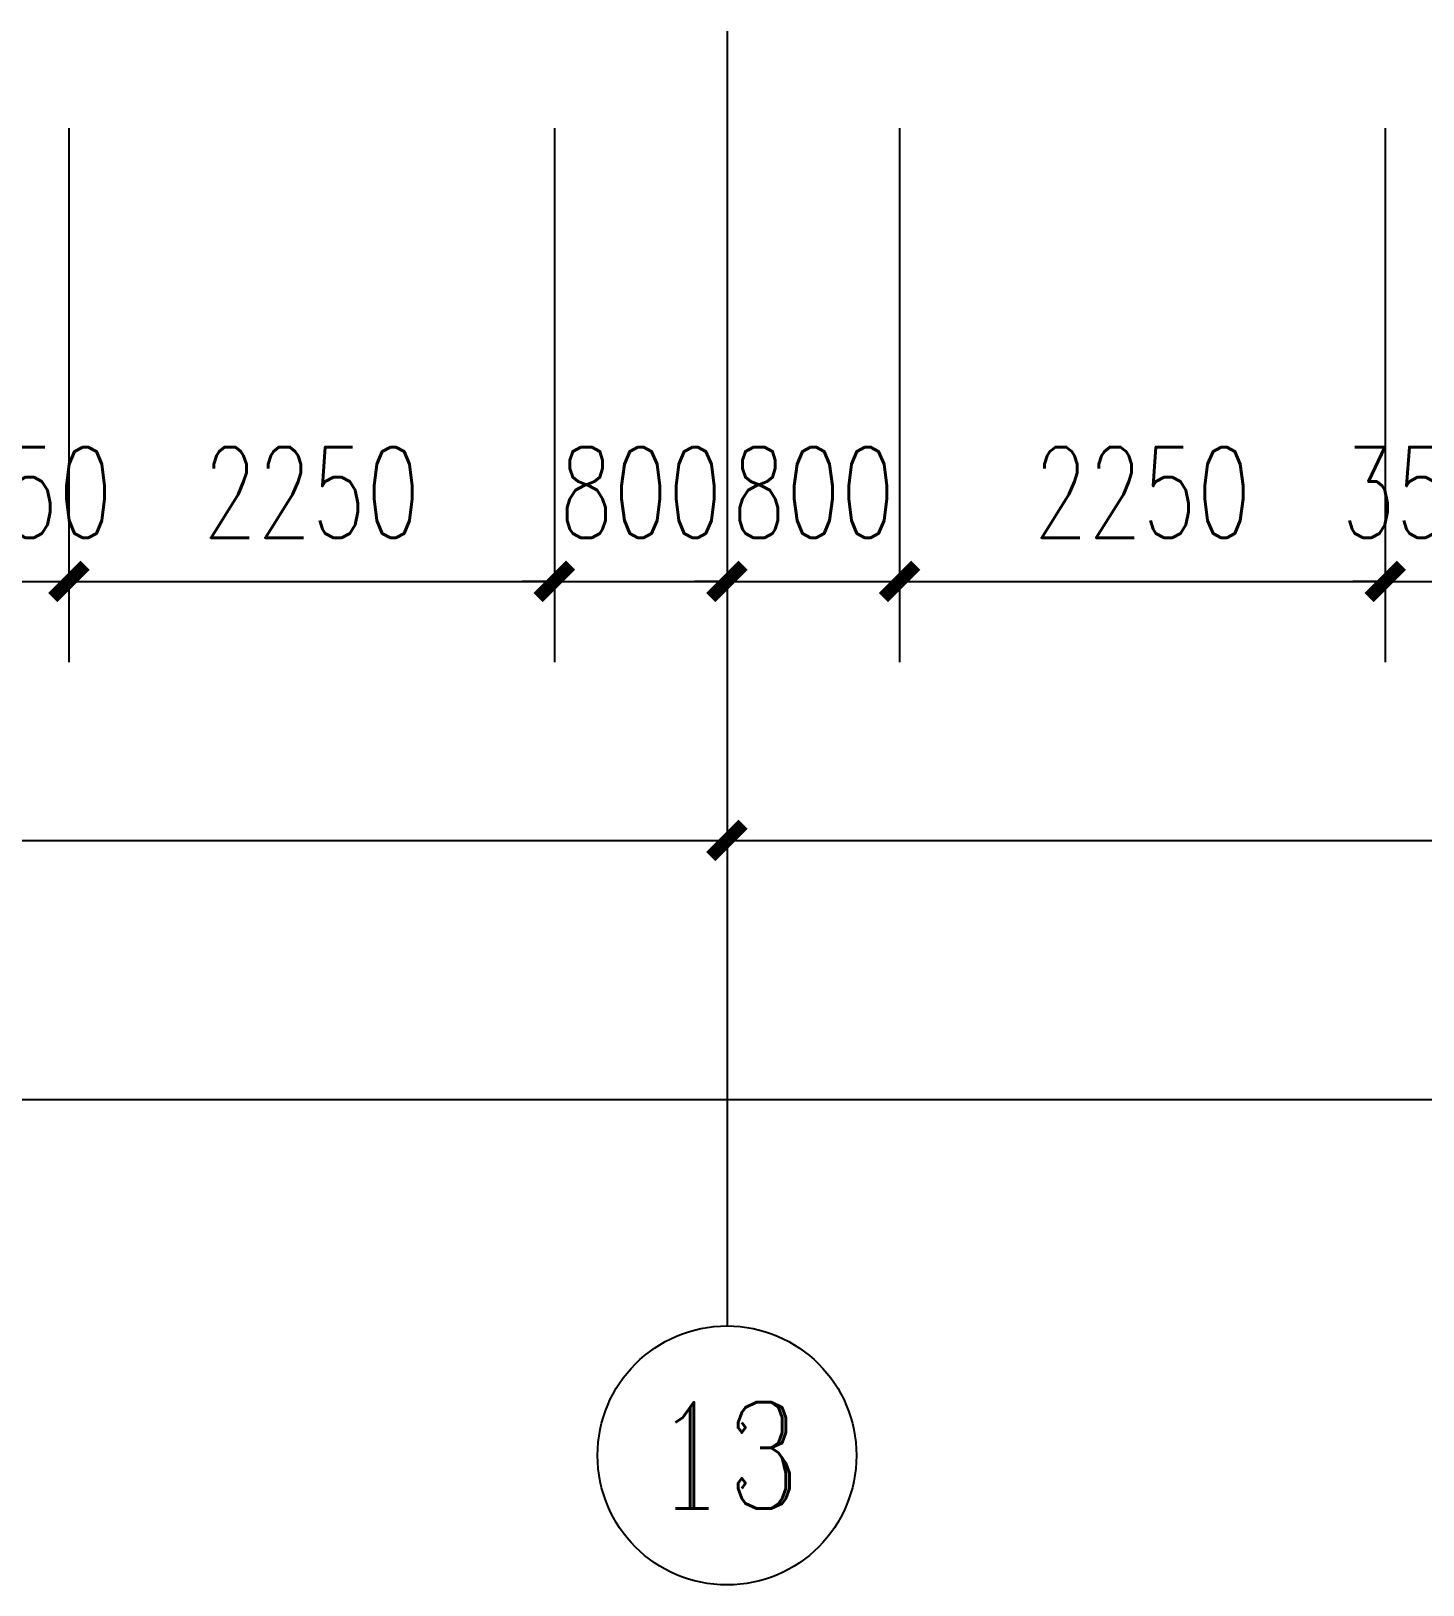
# Model space of a CAD drawing. Extents: x 0 to 2972856, y -1269770 to 0.
# Drawn here: x 2755431 to 2761881, y -1241746 to -1234546 of the extents above; entities that cross this region are included whole.
import ezdxf
from ezdxf.enums import TextEntityAlignment as Align

# ---------------------------------------------------------------- set-up
doc = ezdxf.new("R2010")
doc.units = 0
doc.header["$LTSCALE"] = 1000
doc.header["$PDSIZE"] = 50
doc.layers.add('1-建筑底图', color=8, linetype='Continuous')
doc.layers.add('AXIS_TEXT', color=7, linetype='Continuous')
doc.styles.add('_TCH_AXIS', font='COMPLEX', dxfattribs={"bigfont": 'GBCBIG'})
doc.styles.add('A_DIM_T3', font='SIMPLEX', dxfattribs={"width": 0.7, "bigfont": 'HZ'})
doc.styles.add('COMPLEX', font='COMPLEX')
doc.dimstyles.new('_TCH_ARCH&&150', dxfattribs={"dimtxt": 420, "dimasz": 150, "dimexe": 375, "dimexo": 450, "dimgap": 202.5, "dimtad": 1, "dimdec": 0, "dimzin": 0, "dimdsep": 46, "dimtxsty": 'A_DIM_T3', "dimblk": 'ARCHTICK', "dimcen": 0.09, "dimclrt": 7, "dimazin": 2, "dimtfac": 1, "dimtdec": 0, "dimtix": 1, "dimtmove": 2, "dimatfit": 3, "dimfxl": 150, "dimtolj": 1, "dimtzin": 0, "dimarcsym": 0})

# ---------------------------------------------------------------- blocks, each defined once
blk = doc.blocks.new('_ArchTick')
at = {"color": 0, "linetype": 'ByBlock', "const_width": 0.4}
blk.add_lwpolyline([(-0.5, -0.5), (0.5, 0.5)], dxfattribs=at)
blk = doc.blocks.new('*D1162')
at = {"layer": '1-建筑底图', "color": 0, "lineweight": -2, "transparency": 16777216}
for p, q in [((2060076.6, -1229225.4), (2060076.6, -1234100.4)), ((2167276.6, -1229225.4), (2167276.6, -1234100.4)), ((2060076.6, -1233725.4), (2167276.6, -1233725.4))]:
    blk.add_line(p, q, dxfattribs=at)
at = {"layer": 'Defpoints', "color": 0, "transparency": 16777216}
for p in [(2060076.6, -1228775.4), (2167276.6, -1228775.4), (2167276.6, -1233725.4)]:
    blk.add_point(p, dxfattribs=at)
at = {"layer": '1-建筑底图', "color": 0, "lineweight": -2, "transparency": 16777216, "xscale": 150, "yscale": 150, "zscale": 150, "rotation": 180}
blk.add_blockref('_ArchTick', (2060076.6, -1233725.4), dxfattribs=at)
at = {"layer": '1-建筑底图', "color": 0, "lineweight": -2, "transparency": 16777216, "xscale": 150, "yscale": 150, "zscale": 150}
blk.add_blockref('_ArchTick', (2167276.6, -1233725.4), dxfattribs=at)
at = {"layer": '1-建筑底图', "color": 7, "transparency": 16777216, "insert": (2113676.6, -1233312.9), "char_height": 420, "attachment_point": 5, "style": 'A_DIM_T3'}
blk.add_mtext('\\A1;107200', dxfattribs=at)
blk = doc.blocks.new('*D1175')
at = {"layer": '1-建筑底图', "color": 0, "lineweight": -2, "transparency": 16777216}
for p, q in [((2135876.6, -1229225.4), (2135876.6, -1232900.4)), ((2143876.6, -1229225.4), (2143876.6, -1232900.4)), ((2135876.6, -1232525.4), (2143876.6, -1232525.4))]:
    blk.add_line(p, q, dxfattribs=at)
at = {"layer": 'Defpoints', "color": 0, "transparency": 16777216}
for p in [(2135876.6, -1228775.4), (2143876.6, -1228775.4), (2143876.6, -1232525.4)]:
    blk.add_point(p, dxfattribs=at)
at = {"layer": '1-建筑底图', "color": 0, "lineweight": -2, "transparency": 16777216, "xscale": 150, "yscale": 150, "zscale": 150, "rotation": 180}
blk.add_blockref('_ArchTick', (2135876.6, -1232525.4), dxfattribs=at)
at = {"layer": '1-建筑底图', "color": 0, "lineweight": -2, "transparency": 16777216, "xscale": 150, "yscale": 150, "zscale": 150}
blk.add_blockref('_ArchTick', (2143876.6, -1232525.4), dxfattribs=at)
at = {"layer": '1-建筑底图', "color": 7, "transparency": 16777216, "insert": (2139876.6, -1232112.9), "char_height": 420, "attachment_point": 5, "style": 'A_DIM_T3'}
blk.add_mtext('\\A1;8000', dxfattribs=at)
blk = doc.blocks.new('*D1176')
at = {"layer": '1-建筑底图', "color": 0, "lineweight": -2, "transparency": 16777216}
for p, q in [((2143876.6, -1229225.4), (2143876.6, -1232900.4)), ((2151876.6, -1229225.4), (2151876.6, -1232900.4)), ((2143876.6, -1232525.4), (2151876.6, -1232525.4))]:
    blk.add_line(p, q, dxfattribs=at)
at = {"layer": 'Defpoints', "color": 0, "transparency": 16777216}
for p in [(2143876.6, -1228775.4), (2151876.6, -1228775.4), (2151876.6, -1232525.4)]:
    blk.add_point(p, dxfattribs=at)
at = {"layer": '1-建筑底图', "color": 0, "lineweight": -2, "transparency": 16777216, "xscale": 150, "yscale": 150, "zscale": 150, "rotation": 180}
blk.add_blockref('_ArchTick', (2143876.6, -1232525.4), dxfattribs=at)
at = {"layer": '1-建筑底图', "color": 0, "lineweight": -2, "transparency": 16777216, "xscale": 150, "yscale": 150, "zscale": 150}
blk.add_blockref('_ArchTick', (2151876.6, -1232525.4), dxfattribs=at)
at = {"layer": '1-建筑底图', "color": 7, "transparency": 16777216, "insert": (2147876.6, -1232112.9), "char_height": 420, "attachment_point": 5, "style": 'A_DIM_T3'}
blk.add_mtext('\\A1;8000', dxfattribs=at)
blk = doc.blocks.new('*D1295')
at = {"layer": '1-建筑底图', "color": 0, "lineweight": -2, "transparency": 16777216}
for p, q in [((2146926.6, -1229225.4), (2146926.6, -1231700.4)), ((2147276.6, -1229225.4), (2147276.6, -1231700.4)), ((2146926.6, -1231325.4), (2146776.6, -1231325.4)), ((2146926.6, -1231325.4), (2147276.6, -1231325.4)), ((2147276.6, -1231325.4), (2147426.6, -1231325.4))]:
    blk.add_line(p, q, dxfattribs=at)
at = {"layer": 'Defpoints', "color": 0, "transparency": 16777216}
for p in [(2146926.6, -1228775.4), (2147276.6, -1228775.4), (2147276.6, -1231325.4)]:
    blk.add_point(p, dxfattribs=at)
at = {"layer": '1-建筑底图', "color": 0, "lineweight": -2, "transparency": 16777216, "xscale": 150, "yscale": 150, "zscale": 150}
blk.add_blockref('_ArchTick', (2146926.6, -1231325.4), dxfattribs=at)
at = {"layer": '1-建筑底图', "color": 0, "lineweight": -2, "transparency": 16777216, "xscale": 150, "yscale": 150, "zscale": 150, "rotation": 180}
blk.add_blockref('_ArchTick', (2147276.6, -1231325.4), dxfattribs=at)
at = {"layer": '1-建筑底图', "color": 7, "transparency": 16777216, "insert": (2147101.6, -1230912.9), "char_height": 420, "attachment_point": 5, "style": 'A_DIM_T3'}
blk.add_mtext('\\A1;350', dxfattribs=at)
blk = doc.blocks.new('*D1296')
at = {"layer": '1-建筑底图', "color": 0, "lineweight": -2, "transparency": 16777216}
for p, q in [((2144676.6, -1229225.4), (2144676.6, -1231700.4)), ((2146926.6, -1229225.4), (2146926.6, -1231700.4)), ((2144676.6, -1231325.4), (2146926.6, -1231325.4))]:
    blk.add_line(p, q, dxfattribs=at)
at = {"layer": 'Defpoints', "color": 0, "transparency": 16777216}
for p in [(2144676.6, -1228775.4), (2146926.6, -1228775.4), (2146926.6, -1231325.4)]:
    blk.add_point(p, dxfattribs=at)
at = {"layer": '1-建筑底图', "color": 0, "lineweight": -2, "transparency": 16777216, "xscale": 150, "yscale": 150, "zscale": 150, "rotation": 180}
blk.add_blockref('_ArchTick', (2144676.6, -1231325.4), dxfattribs=at)
at = {"layer": '1-建筑底图', "color": 0, "lineweight": -2, "transparency": 16777216, "xscale": 150, "yscale": 150, "zscale": 150}
blk.add_blockref('_ArchTick', (2146926.6, -1231325.4), dxfattribs=at)
at = {"layer": '1-建筑底图', "color": 7, "transparency": 16777216, "insert": (2145801.6, -1230912.9), "char_height": 420, "attachment_point": 5, "style": 'A_DIM_T3'}
blk.add_mtext('\\A1;2250', dxfattribs=at)
blk = doc.blocks.new('*D1297')
at = {"layer": '1-建筑底图', "color": 0, "lineweight": -2, "transparency": 16777216}
for p, q in [((2143876.6, -1229225.4), (2143876.6, -1231700.4)), ((2144676.6, -1229225.4), (2144676.6, -1231700.4)), ((2143876.6, -1231325.4), (2143726.6, -1231325.4)), ((2143876.6, -1231325.4), (2144676.6, -1231325.4)), ((2144676.6, -1231325.4), (2144826.6, -1231325.4))]:
    blk.add_line(p, q, dxfattribs=at)
at = {"layer": 'Defpoints', "color": 0, "transparency": 16777216}
for p in [(2143876.6, -1228775.4), (2144676.6, -1228775.4), (2144676.6, -1231325.4)]:
    blk.add_point(p, dxfattribs=at)
at = {"layer": '1-建筑底图', "color": 0, "lineweight": -2, "transparency": 16777216, "xscale": 150, "yscale": 150, "zscale": 150}
blk.add_blockref('_ArchTick', (2143876.6, -1231325.4), dxfattribs=at)
at = {"layer": '1-建筑底图', "color": 0, "lineweight": -2, "transparency": 16777216, "xscale": 150, "yscale": 150, "zscale": 150, "rotation": 180}
blk.add_blockref('_ArchTick', (2144676.6, -1231325.4), dxfattribs=at)
at = {"layer": '1-建筑底图', "color": 7, "transparency": 16777216, "insert": (2144276.6, -1230912.9), "char_height": 420, "attachment_point": 5, "style": 'A_DIM_T3'}
blk.add_mtext('\\A1;800', dxfattribs=at)
blk = doc.blocks.new('*D1298')
at = {"layer": '1-建筑底图', "color": 0, "lineweight": -2, "transparency": 16777216}
for p, q in [((2143076.6, -1229225.4), (2143076.6, -1231700.4)), ((2143876.6, -1229225.4), (2143876.6, -1231700.4)), ((2143076.6, -1231325.4), (2142926.6, -1231325.4)), ((2143076.6, -1231325.4), (2143876.6, -1231325.4)), ((2143876.6, -1231325.4), (2144026.6, -1231325.4))]:
    blk.add_line(p, q, dxfattribs=at)
at = {"layer": 'Defpoints', "color": 0, "transparency": 16777216}
for p in [(2143076.6, -1228775.4), (2143876.6, -1228775.4), (2143876.6, -1231325.4)]:
    blk.add_point(p, dxfattribs=at)
at = {"layer": '1-建筑底图', "color": 0, "lineweight": -2, "transparency": 16777216, "xscale": 150, "yscale": 150, "zscale": 150}
blk.add_blockref('_ArchTick', (2143076.6, -1231325.4), dxfattribs=at)
at = {"layer": '1-建筑底图', "color": 0, "lineweight": -2, "transparency": 16777216, "xscale": 150, "yscale": 150, "zscale": 150, "rotation": 180}
blk.add_blockref('_ArchTick', (2143876.6, -1231325.4), dxfattribs=at)
at = {"layer": '1-建筑底图', "color": 7, "transparency": 16777216, "insert": (2143476.6, -1230912.9), "char_height": 420, "attachment_point": 5, "style": 'A_DIM_T3'}
blk.add_mtext('\\A1;800', dxfattribs=at)
blk = doc.blocks.new('*D1299')
at = {"layer": '1-建筑底图', "color": 0, "lineweight": -2, "transparency": 16777216}
for p, q in [((2140826.6, -1229225.4), (2140826.6, -1231700.4)), ((2143076.6, -1229225.4), (2143076.6, -1231700.4)), ((2140826.6, -1231325.4), (2143076.6, -1231325.4))]:
    blk.add_line(p, q, dxfattribs=at)
at = {"layer": 'Defpoints', "color": 0, "transparency": 16777216}
for p in [(2140826.6, -1228775.4), (2143076.6, -1228775.4), (2143076.6, -1231325.4)]:
    blk.add_point(p, dxfattribs=at)
at = {"layer": '1-建筑底图', "color": 0, "lineweight": -2, "transparency": 16777216, "xscale": 150, "yscale": 150, "zscale": 150, "rotation": 180}
blk.add_blockref('_ArchTick', (2140826.6, -1231325.4), dxfattribs=at)
at = {"layer": '1-建筑底图', "color": 0, "lineweight": -2, "transparency": 16777216, "xscale": 150, "yscale": 150, "zscale": 150}
blk.add_blockref('_ArchTick', (2143076.6, -1231325.4), dxfattribs=at)
at = {"layer": '1-建筑底图', "color": 7, "transparency": 16777216, "insert": (2141951.6, -1230912.9), "char_height": 420, "attachment_point": 5, "style": 'A_DIM_T3'}
blk.add_mtext('\\A1;2250', dxfattribs=at)
blk = doc.blocks.new('*D1300')
at = {"layer": '1-建筑底图', "color": 0, "lineweight": -2, "transparency": 16777216}
for p, q in [((2140476.6, -1229225.4), (2140476.6, -1231700.4)), ((2140826.6, -1229225.4), (2140826.6, -1231700.4)), ((2140476.6, -1231325.4), (2140326.6, -1231325.4)), ((2140476.6, -1231325.4), (2140826.6, -1231325.4)), ((2140826.6, -1231325.4), (2140976.6, -1231325.4))]:
    blk.add_line(p, q, dxfattribs=at)
at = {"layer": 'Defpoints', "color": 0, "transparency": 16777216}
for p in [(2140476.6, -1228775.4), (2140826.6, -1228775.4), (2140826.6, -1231325.4)]:
    blk.add_point(p, dxfattribs=at)
at = {"layer": '1-建筑底图', "color": 0, "lineweight": -2, "transparency": 16777216, "xscale": 150, "yscale": 150, "zscale": 150}
blk.add_blockref('_ArchTick', (2140476.6, -1231325.4), dxfattribs=at)
at = {"layer": '1-建筑底图', "color": 0, "lineweight": -2, "transparency": 16777216, "xscale": 150, "yscale": 150, "zscale": 150, "rotation": 180}
blk.add_blockref('_ArchTick', (2140826.6, -1231325.4), dxfattribs=at)
at = {"layer": '1-建筑底图', "color": 7, "transparency": 16777216, "insert": (2140651.6, -1230912.9), "char_height": 420, "attachment_point": 5, "style": 'A_DIM_T3'}
blk.add_mtext('\\A1;350', dxfattribs=at)
blk = doc.blocks.new('*D1469')
at = {"layer": '1-建筑底图', "color": 0, "lineweight": -2, "transparency": 16777216}
for p, q in [((2060076.6, -1229225.4), (2060076.6, -1234100.4)), ((2167276.6, -1229225.4), (2167276.6, -1234100.4)), ((2060076.6, -1233725.4), (2167276.6, -1233725.4))]:
    blk.add_line(p, q, dxfattribs=at)
at = {"layer": 'Defpoints', "color": 0, "transparency": 16777216}
for p in [(2060076.6, -1228775.4), (2167276.6, -1228775.4), (2167276.6, -1233725.4)]:
    blk.add_point(p, dxfattribs=at)
at = {"layer": '1-建筑底图', "color": 0, "lineweight": -2, "transparency": 16777216, "xscale": 150, "yscale": 150, "zscale": 150, "rotation": 180}
blk.add_blockref('_ArchTick', (2060076.6, -1233725.4), dxfattribs=at)
at = {"layer": '1-建筑底图', "color": 0, "lineweight": -2, "transparency": 16777216, "xscale": 150, "yscale": 150, "zscale": 150}
blk.add_blockref('_ArchTick', (2167276.6, -1233725.4), dxfattribs=at)
at = {"layer": '1-建筑底图', "color": 7, "transparency": 16777216, "insert": (2113676.6, -1233312.9), "char_height": 420, "attachment_point": 5, "style": 'A_DIM_T3'}
blk.add_mtext('\\A1;107200', dxfattribs=at)
blk = doc.blocks.new('*D1482')
at = {"layer": '1-建筑底图', "color": 0, "lineweight": -2, "transparency": 16777216}
for p, q in [((2135876.6, -1229225.4), (2135876.6, -1232900.4)), ((2143876.6, -1229225.4), (2143876.6, -1232900.4)), ((2135876.6, -1232525.4), (2143876.6, -1232525.4))]:
    blk.add_line(p, q, dxfattribs=at)
at = {"layer": 'Defpoints', "color": 0, "transparency": 16777216}
for p in [(2135876.6, -1228775.4), (2143876.6, -1228775.4), (2143876.6, -1232525.4)]:
    blk.add_point(p, dxfattribs=at)
at = {"layer": '1-建筑底图', "color": 0, "lineweight": -2, "transparency": 16777216, "xscale": 150, "yscale": 150, "zscale": 150, "rotation": 180}
blk.add_blockref('_ArchTick', (2135876.6, -1232525.4), dxfattribs=at)
at = {"layer": '1-建筑底图', "color": 0, "lineweight": -2, "transparency": 16777216, "xscale": 150, "yscale": 150, "zscale": 150}
blk.add_blockref('_ArchTick', (2143876.6, -1232525.4), dxfattribs=at)
at = {"layer": '1-建筑底图', "color": 7, "transparency": 16777216, "insert": (2139876.6, -1232112.9), "char_height": 420, "attachment_point": 5, "style": 'A_DIM_T3'}
blk.add_mtext('\\A1;8000', dxfattribs=at)
blk = doc.blocks.new('*D1483')
at = {"layer": '1-建筑底图', "color": 0, "lineweight": -2, "transparency": 16777216}
for p, q in [((2143876.6, -1229225.4), (2143876.6, -1232900.4)), ((2151876.6, -1229225.4), (2151876.6, -1232900.4)), ((2143876.6, -1232525.4), (2151876.6, -1232525.4))]:
    blk.add_line(p, q, dxfattribs=at)
at = {"layer": 'Defpoints', "color": 0, "transparency": 16777216}
for p in [(2143876.6, -1228775.4), (2151876.6, -1228775.4), (2151876.6, -1232525.4)]:
    blk.add_point(p, dxfattribs=at)
at = {"layer": '1-建筑底图', "color": 0, "lineweight": -2, "transparency": 16777216, "xscale": 150, "yscale": 150, "zscale": 150, "rotation": 180}
blk.add_blockref('_ArchTick', (2143876.6, -1232525.4), dxfattribs=at)
at = {"layer": '1-建筑底图', "color": 0, "lineweight": -2, "transparency": 16777216, "xscale": 150, "yscale": 150, "zscale": 150}
blk.add_blockref('_ArchTick', (2151876.6, -1232525.4), dxfattribs=at)
at = {"layer": '1-建筑底图', "color": 7, "transparency": 16777216, "insert": (2147876.6, -1232112.9), "char_height": 420, "attachment_point": 5, "style": 'A_DIM_T3'}
blk.add_mtext('\\A1;8000', dxfattribs=at)
blk = doc.blocks.new('*D1602')
at = {"layer": '1-建筑底图', "color": 0, "lineweight": -2, "transparency": 16777216}
for p, q in [((2146926.6, -1229225.4), (2146926.6, -1231700.4)), ((2147276.6, -1229225.4), (2147276.6, -1231700.4)), ((2146926.6, -1231325.4), (2146776.6, -1231325.4)), ((2146926.6, -1231325.4), (2147276.6, -1231325.4)), ((2147276.6, -1231325.4), (2147426.6, -1231325.4))]:
    blk.add_line(p, q, dxfattribs=at)
at = {"layer": 'Defpoints', "color": 0, "transparency": 16777216}
for p in [(2146926.6, -1228775.4), (2147276.6, -1228775.4), (2147276.6, -1231325.4)]:
    blk.add_point(p, dxfattribs=at)
at = {"layer": '1-建筑底图', "color": 0, "lineweight": -2, "transparency": 16777216, "xscale": 150, "yscale": 150, "zscale": 150}
blk.add_blockref('_ArchTick', (2146926.6, -1231325.4), dxfattribs=at)
at = {"layer": '1-建筑底图', "color": 0, "lineweight": -2, "transparency": 16777216, "xscale": 150, "yscale": 150, "zscale": 150, "rotation": 180}
blk.add_blockref('_ArchTick', (2147276.6, -1231325.4), dxfattribs=at)
at = {"layer": '1-建筑底图', "color": 7, "transparency": 16777216, "insert": (2147101.6, -1230912.9), "char_height": 420, "attachment_point": 5, "style": 'A_DIM_T3'}
blk.add_mtext('\\A1;350', dxfattribs=at)
blk = doc.blocks.new('*D1603')
at = {"layer": '1-建筑底图', "color": 0, "lineweight": -2, "transparency": 16777216}
for p, q in [((2144676.6, -1229225.4), (2144676.6, -1231700.4)), ((2146926.6, -1229225.4), (2146926.6, -1231700.4)), ((2144676.6, -1231325.4), (2146926.6, -1231325.4))]:
    blk.add_line(p, q, dxfattribs=at)
at = {"layer": 'Defpoints', "color": 0, "transparency": 16777216}
for p in [(2144676.6, -1228775.4), (2146926.6, -1228775.4), (2146926.6, -1231325.4)]:
    blk.add_point(p, dxfattribs=at)
at = {"layer": '1-建筑底图', "color": 0, "lineweight": -2, "transparency": 16777216, "xscale": 150, "yscale": 150, "zscale": 150, "rotation": 180}
blk.add_blockref('_ArchTick', (2144676.6, -1231325.4), dxfattribs=at)
at = {"layer": '1-建筑底图', "color": 0, "lineweight": -2, "transparency": 16777216, "xscale": 150, "yscale": 150, "zscale": 150}
blk.add_blockref('_ArchTick', (2146926.6, -1231325.4), dxfattribs=at)
at = {"layer": '1-建筑底图', "color": 7, "transparency": 16777216, "insert": (2145801.6, -1230912.9), "char_height": 420, "attachment_point": 5, "style": 'A_DIM_T3'}
blk.add_mtext('\\A1;2250', dxfattribs=at)
blk = doc.blocks.new('*D1604')
at = {"layer": '1-建筑底图', "color": 0, "lineweight": -2, "transparency": 16777216}
for p, q in [((2143876.6, -1229225.4), (2143876.6, -1231700.4)), ((2144676.6, -1229225.4), (2144676.6, -1231700.4)), ((2143876.6, -1231325.4), (2143726.6, -1231325.4)), ((2143876.6, -1231325.4), (2144676.6, -1231325.4)), ((2144676.6, -1231325.4), (2144826.6, -1231325.4))]:
    blk.add_line(p, q, dxfattribs=at)
at = {"layer": 'Defpoints', "color": 0, "transparency": 16777216}
for p in [(2143876.6, -1228775.4), (2144676.6, -1228775.4), (2144676.6, -1231325.4)]:
    blk.add_point(p, dxfattribs=at)
at = {"layer": '1-建筑底图', "color": 0, "lineweight": -2, "transparency": 16777216, "xscale": 150, "yscale": 150, "zscale": 150}
blk.add_blockref('_ArchTick', (2143876.6, -1231325.4), dxfattribs=at)
at = {"layer": '1-建筑底图', "color": 0, "lineweight": -2, "transparency": 16777216, "xscale": 150, "yscale": 150, "zscale": 150, "rotation": 180}
blk.add_blockref('_ArchTick', (2144676.6, -1231325.4), dxfattribs=at)
at = {"layer": '1-建筑底图', "color": 7, "transparency": 16777216, "insert": (2144276.6, -1230912.9), "char_height": 420, "attachment_point": 5, "style": 'A_DIM_T3'}
blk.add_mtext('\\A1;800', dxfattribs=at)
blk = doc.blocks.new('*D1605')
at = {"layer": '1-建筑底图', "color": 0, "lineweight": -2, "transparency": 16777216}
for p, q in [((2143076.6, -1229225.4), (2143076.6, -1231700.4)), ((2143876.6, -1229225.4), (2143876.6, -1231700.4)), ((2143076.6, -1231325.4), (2142926.6, -1231325.4)), ((2143076.6, -1231325.4), (2143876.6, -1231325.4)), ((2143876.6, -1231325.4), (2144026.6, -1231325.4))]:
    blk.add_line(p, q, dxfattribs=at)
at = {"layer": 'Defpoints', "color": 0, "transparency": 16777216}
for p in [(2143076.6, -1228775.4), (2143876.6, -1228775.4), (2143876.6, -1231325.4)]:
    blk.add_point(p, dxfattribs=at)
at = {"layer": '1-建筑底图', "color": 0, "lineweight": -2, "transparency": 16777216, "xscale": 150, "yscale": 150, "zscale": 150}
blk.add_blockref('_ArchTick', (2143076.6, -1231325.4), dxfattribs=at)
at = {"layer": '1-建筑底图', "color": 0, "lineweight": -2, "transparency": 16777216, "xscale": 150, "yscale": 150, "zscale": 150, "rotation": 180}
blk.add_blockref('_ArchTick', (2143876.6, -1231325.4), dxfattribs=at)
at = {"layer": '1-建筑底图', "color": 7, "transparency": 16777216, "insert": (2143476.6, -1230912.9), "char_height": 420, "attachment_point": 5, "style": 'A_DIM_T3'}
blk.add_mtext('\\A1;800', dxfattribs=at)
blk = doc.blocks.new('*D1606')
at = {"layer": '1-建筑底图', "color": 0, "lineweight": -2, "transparency": 16777216}
for p, q in [((2140826.6, -1229225.4), (2140826.6, -1231700.4)), ((2143076.6, -1229225.4), (2143076.6, -1231700.4)), ((2140826.6, -1231325.4), (2143076.6, -1231325.4))]:
    blk.add_line(p, q, dxfattribs=at)
at = {"layer": 'Defpoints', "color": 0, "transparency": 16777216}
for p in [(2140826.6, -1228775.4), (2143076.6, -1228775.4), (2143076.6, -1231325.4)]:
    blk.add_point(p, dxfattribs=at)
at = {"layer": '1-建筑底图', "color": 0, "lineweight": -2, "transparency": 16777216, "xscale": 150, "yscale": 150, "zscale": 150, "rotation": 180}
blk.add_blockref('_ArchTick', (2140826.6, -1231325.4), dxfattribs=at)
at = {"layer": '1-建筑底图', "color": 0, "lineweight": -2, "transparency": 16777216, "xscale": 150, "yscale": 150, "zscale": 150}
blk.add_blockref('_ArchTick', (2143076.6, -1231325.4), dxfattribs=at)
at = {"layer": '1-建筑底图', "color": 7, "transparency": 16777216, "insert": (2141951.6, -1230912.9), "char_height": 420, "attachment_point": 5, "style": 'A_DIM_T3'}
blk.add_mtext('\\A1;2250', dxfattribs=at)
blk = doc.blocks.new('*D1607')
at = {"layer": '1-建筑底图', "color": 0, "lineweight": -2, "transparency": 16777216}
for p, q in [((2140476.6, -1229225.4), (2140476.6, -1231700.4)), ((2140826.6, -1229225.4), (2140826.6, -1231700.4)), ((2140476.6, -1231325.4), (2140326.6, -1231325.4)), ((2140476.6, -1231325.4), (2140826.6, -1231325.4)), ((2140826.6, -1231325.4), (2140976.6, -1231325.4))]:
    blk.add_line(p, q, dxfattribs=at)
at = {"layer": 'Defpoints', "color": 0, "transparency": 16777216}
for p in [(2140476.6, -1228775.4), (2140826.6, -1228775.4), (2140826.6, -1231325.4)]:
    blk.add_point(p, dxfattribs=at)
at = {"layer": '1-建筑底图', "color": 0, "lineweight": -2, "transparency": 16777216, "xscale": 150, "yscale": 150, "zscale": 150}
blk.add_blockref('_ArchTick', (2140476.6, -1231325.4), dxfattribs=at)
at = {"layer": '1-建筑底图', "color": 0, "lineweight": -2, "transparency": 16777216, "xscale": 150, "yscale": 150, "zscale": 150, "rotation": 180}
blk.add_blockref('_ArchTick', (2140826.6, -1231325.4), dxfattribs=at)
at = {"layer": '1-建筑底图', "color": 7, "transparency": 16777216, "insert": (2140651.6, -1230912.9), "char_height": 420, "attachment_point": 5, "style": 'A_DIM_T3'}
blk.add_mtext('\\A1;350', dxfattribs=at)
blk = doc.blocks.new('_AXISO')
blk.add_circle((0, 0), 0.5)
at = {"layer": 'AXIS_TEXT', "style": 'COMPLEX', "width": 1.041667}
blk.add_attdef('A', text='', height=0.56, dxfattribs=at).set_placement((-0.25, -0.28), (0.25, -0.28), align=Align.FIT)
blk = doc.blocks.new('*D1776')
at = {"layer": '1-建筑底图', "color": 0, "lineweight": -2, "transparency": 16777216}
for p, q in [((2060076.6, -1229225.4), (2060076.6, -1234100.4)), ((2167276.6, -1229225.4), (2167276.6, -1234100.4)), ((2060076.6, -1233725.4), (2167276.6, -1233725.4))]:
    blk.add_line(p, q, dxfattribs=at)
at = {"layer": 'Defpoints', "color": 0, "transparency": 16777216}
for p in [(2060076.6, -1228775.4), (2167276.6, -1228775.4), (2167276.6, -1233725.4)]:
    blk.add_point(p, dxfattribs=at)
at = {"layer": '1-建筑底图', "color": 0, "lineweight": -2, "transparency": 16777216, "xscale": 150, "yscale": 150, "zscale": 150, "rotation": 180}
blk.add_blockref('_ArchTick', (2060076.6, -1233725.4), dxfattribs=at)
at = {"layer": '1-建筑底图', "color": 0, "lineweight": -2, "transparency": 16777216, "xscale": 150, "yscale": 150, "zscale": 150}
blk.add_blockref('_ArchTick', (2167276.6, -1233725.4), dxfattribs=at)
at = {"layer": '1-建筑底图', "color": 7, "transparency": 16777216, "insert": (2113676.6, -1233312.9), "char_height": 420, "attachment_point": 5, "style": 'A_DIM_T3'}
blk.add_mtext('\\A1;107200', dxfattribs=at)
blk = doc.blocks.new('*D1789')
at = {"layer": '1-建筑底图', "color": 0, "lineweight": -2, "transparency": 16777216}
for p, q in [((2135876.6, -1229225.4), (2135876.6, -1232900.4)), ((2143876.6, -1229225.4), (2143876.6, -1232900.4)), ((2135876.6, -1232525.4), (2143876.6, -1232525.4))]:
    blk.add_line(p, q, dxfattribs=at)
at = {"layer": 'Defpoints', "color": 0, "transparency": 16777216}
for p in [(2135876.6, -1228775.4), (2143876.6, -1228775.4), (2143876.6, -1232525.4)]:
    blk.add_point(p, dxfattribs=at)
at = {"layer": '1-建筑底图', "color": 0, "lineweight": -2, "transparency": 16777216, "xscale": 150, "yscale": 150, "zscale": 150, "rotation": 180}
blk.add_blockref('_ArchTick', (2135876.6, -1232525.4), dxfattribs=at)
at = {"layer": '1-建筑底图', "color": 0, "lineweight": -2, "transparency": 16777216, "xscale": 150, "yscale": 150, "zscale": 150}
blk.add_blockref('_ArchTick', (2143876.6, -1232525.4), dxfattribs=at)
at = {"layer": '1-建筑底图', "color": 7, "transparency": 16777216, "insert": (2139876.6, -1232112.9), "char_height": 420, "attachment_point": 5, "style": 'A_DIM_T3'}
blk.add_mtext('\\A1;8000', dxfattribs=at)
blk = doc.blocks.new('*D1790')
at = {"layer": '1-建筑底图', "color": 0, "lineweight": -2, "transparency": 16777216}
for p, q in [((2143876.6, -1229225.4), (2143876.6, -1232900.4)), ((2151876.6, -1229225.4), (2151876.6, -1232900.4)), ((2143876.6, -1232525.4), (2151876.6, -1232525.4))]:
    blk.add_line(p, q, dxfattribs=at)
at = {"layer": 'Defpoints', "color": 0, "transparency": 16777216}
for p in [(2143876.6, -1228775.4), (2151876.6, -1228775.4), (2151876.6, -1232525.4)]:
    blk.add_point(p, dxfattribs=at)
at = {"layer": '1-建筑底图', "color": 0, "lineweight": -2, "transparency": 16777216, "xscale": 150, "yscale": 150, "zscale": 150, "rotation": 180}
blk.add_blockref('_ArchTick', (2143876.6, -1232525.4), dxfattribs=at)
at = {"layer": '1-建筑底图', "color": 0, "lineweight": -2, "transparency": 16777216, "xscale": 150, "yscale": 150, "zscale": 150}
blk.add_blockref('_ArchTick', (2151876.6, -1232525.4), dxfattribs=at)
at = {"layer": '1-建筑底图', "color": 7, "transparency": 16777216, "insert": (2147876.6, -1232112.9), "char_height": 420, "attachment_point": 5, "style": 'A_DIM_T3'}
blk.add_mtext('\\A1;8000', dxfattribs=at)
blk = doc.blocks.new('*D1909')
at = {"layer": '1-建筑底图', "color": 0, "lineweight": -2, "transparency": 16777216}
for p, q in [((2146926.6, -1229225.4), (2146926.6, -1231700.4)), ((2147276.6, -1229225.4), (2147276.6, -1231700.4)), ((2146926.6, -1231325.4), (2146776.6, -1231325.4)), ((2146926.6, -1231325.4), (2147276.6, -1231325.4)), ((2147276.6, -1231325.4), (2147426.6, -1231325.4))]:
    blk.add_line(p, q, dxfattribs=at)
at = {"layer": 'Defpoints', "color": 0, "transparency": 16777216}
for p in [(2146926.6, -1228775.4), (2147276.6, -1228775.4), (2147276.6, -1231325.4)]:
    blk.add_point(p, dxfattribs=at)
at = {"layer": '1-建筑底图', "color": 0, "lineweight": -2, "transparency": 16777216, "xscale": 150, "yscale": 150, "zscale": 150}
blk.add_blockref('_ArchTick', (2146926.6, -1231325.4), dxfattribs=at)
at = {"layer": '1-建筑底图', "color": 0, "lineweight": -2, "transparency": 16777216, "xscale": 150, "yscale": 150, "zscale": 150, "rotation": 180}
blk.add_blockref('_ArchTick', (2147276.6, -1231325.4), dxfattribs=at)
at = {"layer": '1-建筑底图', "color": 7, "transparency": 16777216, "insert": (2147101.6, -1230912.9), "char_height": 420, "attachment_point": 5, "style": 'A_DIM_T3'}
blk.add_mtext('\\A1;350', dxfattribs=at)
blk = doc.blocks.new('*D1910')
at = {"layer": '1-建筑底图', "color": 0, "lineweight": -2, "transparency": 16777216}
for p, q in [((2144676.6, -1229225.4), (2144676.6, -1231700.4)), ((2146926.6, -1229225.4), (2146926.6, -1231700.4)), ((2144676.6, -1231325.4), (2146926.6, -1231325.4))]:
    blk.add_line(p, q, dxfattribs=at)
at = {"layer": 'Defpoints', "color": 0, "transparency": 16777216}
for p in [(2144676.6, -1228775.4), (2146926.6, -1228775.4), (2146926.6, -1231325.4)]:
    blk.add_point(p, dxfattribs=at)
at = {"layer": '1-建筑底图', "color": 0, "lineweight": -2, "transparency": 16777216, "xscale": 150, "yscale": 150, "zscale": 150, "rotation": 180}
blk.add_blockref('_ArchTick', (2144676.6, -1231325.4), dxfattribs=at)
at = {"layer": '1-建筑底图', "color": 0, "lineweight": -2, "transparency": 16777216, "xscale": 150, "yscale": 150, "zscale": 150}
blk.add_blockref('_ArchTick', (2146926.6, -1231325.4), dxfattribs=at)
at = {"layer": '1-建筑底图', "color": 7, "transparency": 16777216, "insert": (2145801.6, -1230912.9), "char_height": 420, "attachment_point": 5, "style": 'A_DIM_T3'}
blk.add_mtext('\\A1;2250', dxfattribs=at)
blk = doc.blocks.new('*D1911')
at = {"layer": '1-建筑底图', "color": 0, "lineweight": -2, "transparency": 16777216}
for p, q in [((2143876.6, -1229225.4), (2143876.6, -1231700.4)), ((2144676.6, -1229225.4), (2144676.6, -1231700.4)), ((2143876.6, -1231325.4), (2143726.6, -1231325.4)), ((2143876.6, -1231325.4), (2144676.6, -1231325.4)), ((2144676.6, -1231325.4), (2144826.6, -1231325.4))]:
    blk.add_line(p, q, dxfattribs=at)
at = {"layer": 'Defpoints', "color": 0, "transparency": 16777216}
for p in [(2143876.6, -1228775.4), (2144676.6, -1228775.4), (2144676.6, -1231325.4)]:
    blk.add_point(p, dxfattribs=at)
at = {"layer": '1-建筑底图', "color": 0, "lineweight": -2, "transparency": 16777216, "xscale": 150, "yscale": 150, "zscale": 150}
blk.add_blockref('_ArchTick', (2143876.6, -1231325.4), dxfattribs=at)
at = {"layer": '1-建筑底图', "color": 0, "lineweight": -2, "transparency": 16777216, "xscale": 150, "yscale": 150, "zscale": 150, "rotation": 180}
blk.add_blockref('_ArchTick', (2144676.6, -1231325.4), dxfattribs=at)
at = {"layer": '1-建筑底图', "color": 7, "transparency": 16777216, "insert": (2144276.6, -1230912.9), "char_height": 420, "attachment_point": 5, "style": 'A_DIM_T3'}
blk.add_mtext('\\A1;800', dxfattribs=at)
blk = doc.blocks.new('*D1912')
at = {"layer": '1-建筑底图', "color": 0, "lineweight": -2, "transparency": 16777216}
for p, q in [((2143076.6, -1229225.4), (2143076.6, -1231700.4)), ((2143876.6, -1229225.4), (2143876.6, -1231700.4)), ((2143076.6, -1231325.4), (2142926.6, -1231325.4)), ((2143076.6, -1231325.4), (2143876.6, -1231325.4)), ((2143876.6, -1231325.4), (2144026.6, -1231325.4))]:
    blk.add_line(p, q, dxfattribs=at)
at = {"layer": 'Defpoints', "color": 0, "transparency": 16777216}
for p in [(2143076.6, -1228775.4), (2143876.6, -1228775.4), (2143876.6, -1231325.4)]:
    blk.add_point(p, dxfattribs=at)
at = {"layer": '1-建筑底图', "color": 0, "lineweight": -2, "transparency": 16777216, "xscale": 150, "yscale": 150, "zscale": 150}
blk.add_blockref('_ArchTick', (2143076.6, -1231325.4), dxfattribs=at)
at = {"layer": '1-建筑底图', "color": 0, "lineweight": -2, "transparency": 16777216, "xscale": 150, "yscale": 150, "zscale": 150, "rotation": 180}
blk.add_blockref('_ArchTick', (2143876.6, -1231325.4), dxfattribs=at)
at = {"layer": '1-建筑底图', "color": 7, "transparency": 16777216, "insert": (2143476.6, -1230912.9), "char_height": 420, "attachment_point": 5, "style": 'A_DIM_T3'}
blk.add_mtext('\\A1;800', dxfattribs=at)
blk = doc.blocks.new('*D1913')
at = {"layer": '1-建筑底图', "color": 0, "lineweight": -2, "transparency": 16777216}
for p, q in [((2140826.6, -1229225.4), (2140826.6, -1231700.4)), ((2143076.6, -1229225.4), (2143076.6, -1231700.4)), ((2140826.6, -1231325.4), (2143076.6, -1231325.4))]:
    blk.add_line(p, q, dxfattribs=at)
at = {"layer": 'Defpoints', "color": 0, "transparency": 16777216}
for p in [(2140826.6, -1228775.4), (2143076.6, -1228775.4), (2143076.6, -1231325.4)]:
    blk.add_point(p, dxfattribs=at)
at = {"layer": '1-建筑底图', "color": 0, "lineweight": -2, "transparency": 16777216, "xscale": 150, "yscale": 150, "zscale": 150, "rotation": 180}
blk.add_blockref('_ArchTick', (2140826.6, -1231325.4), dxfattribs=at)
at = {"layer": '1-建筑底图', "color": 0, "lineweight": -2, "transparency": 16777216, "xscale": 150, "yscale": 150, "zscale": 150}
blk.add_blockref('_ArchTick', (2143076.6, -1231325.4), dxfattribs=at)
at = {"layer": '1-建筑底图', "color": 7, "transparency": 16777216, "insert": (2141951.6, -1230912.9), "char_height": 420, "attachment_point": 5, "style": 'A_DIM_T3'}
blk.add_mtext('\\A1;2250', dxfattribs=at)
blk = doc.blocks.new('*D1914')
at = {"layer": '1-建筑底图', "color": 0, "lineweight": -2, "transparency": 16777216}
for p, q in [((2140476.6, -1229225.4), (2140476.6, -1231700.4)), ((2140826.6, -1229225.4), (2140826.6, -1231700.4)), ((2140476.6, -1231325.4), (2140326.6, -1231325.4)), ((2140476.6, -1231325.4), (2140826.6, -1231325.4)), ((2140826.6, -1231325.4), (2140976.6, -1231325.4))]:
    blk.add_line(p, q, dxfattribs=at)
at = {"layer": 'Defpoints', "color": 0, "transparency": 16777216}
for p in [(2140476.6, -1228775.4), (2140826.6, -1228775.4), (2140826.6, -1231325.4)]:
    blk.add_point(p, dxfattribs=at)
at = {"layer": '1-建筑底图', "color": 0, "lineweight": -2, "transparency": 16777216, "xscale": 150, "yscale": 150, "zscale": 150}
blk.add_blockref('_ArchTick', (2140476.6, -1231325.4), dxfattribs=at)
at = {"layer": '1-建筑底图', "color": 0, "lineweight": -2, "transparency": 16777216, "xscale": 150, "yscale": 150, "zscale": 150, "rotation": 180}
blk.add_blockref('_ArchTick', (2140826.6, -1231325.4), dxfattribs=at)
at = {"layer": '1-建筑底图', "color": 7, "transparency": 16777216, "insert": (2140651.6, -1230912.9), "char_height": 420, "attachment_point": 5, "style": 'A_DIM_T3'}
blk.add_mtext('\\A1;350', dxfattribs=at)
blk = doc.blocks.new('1-三层建筑底图')
at = {"layer": '1-建筑底图'}
blk.add_line((83200, -4000), (83200, -10000), dxfattribs=at)
ref = blk.add_blockref('_AXISO', (83200, -10600), dxfattribs=dict(at, xscale=1200, yscale=1200, zscale=1200))
ref.add_attrib('A', '13', dxfattribs={"layer": 'AXIS_TEXT', "height": 492.67, "style": '_TCH_AXIS'}).set_placement((82859.8, -10846.3), (83540.2, -10846.3), align=Align.FIT)
for p1, p2, distance, picture, middle in [((-600, -4000), (106600, -4000), -4950, '*D1162', (53000, -8537.5)), ((-600, -4000), (106600, -4000), -4950, '*D1469', (53000, -8537.5)), ((-600, -4000), (106600, -4000), -4950, '*D1776', (53000, -8537.5)), ((75200, -4000), (83200, -4000), -3750, '*D1175', (79200, -7337.5)), ((75200, -4000), (83200, -4000), -3750, '*D1482', (79200, -7337.5)), ((75200, -4000), (83200, -4000), -3750, '*D1789', (79200, -7337.5)), ((79800, -4000), (80150, -4000), -2550, '*D1300', (79975, -6137.5)), ((79800, -4000), (80150, -4000), -2550, '*D1607', (79975, -6137.5)), ((79800, -4000), (80150, -4000), -2550, '*D1914', (79975, -6137.5)), ((80150, -4000), (82400, -4000), -2550, '*D1299', (81275, -6137.5)), ((80150, -4000), (82400, -4000), -2550, '*D1606', (81275, -6137.5)), ((80150, -4000), (82400, -4000), -2550, '*D1913', (81275, -6137.5)), ((82400, -4000), (83200, -4000), -2550, '*D1298', (82800, -6137.5)), ((82400, -4000), (83200, -4000), -2550, '*D1605', (82800, -6137.5)), ((82400, -4000), (83200, -4000), -2550, '*D1912', (82800, -6137.5)), ((83200, -4000), (84000, -4000), -2550, '*D1297', (83600, -6137.5)), ((83200, -4000), (84000, -4000), -2550, '*D1604', (83600, -6137.5)), ((83200, -4000), (84000, -4000), -2550, '*D1911', (83600, -6137.5)), ((83200, -4000), (91200, -4000), -3750, '*D1176', (87200, -7337.5)), ((83200, -4000), (91200, -4000), -3750, '*D1483', (87200, -7337.5)), ((83200, -4000), (91200, -4000), -3750, '*D1790', (87200, -7337.5)), ((84000, -4000), (86250, -4000), -2550, '*D1296', (85125, -6137.5)), ((84000, -4000), (86250, -4000), -2550, '*D1603', (85125, -6137.5)), ((84000, -4000), (86250, -4000), -2550, '*D1910', (85125, -6137.5)), ((86250, -4000), (86600, -4000), -2550, '*D1295', (86425, -6137.5)), ((86250, -4000), (86600, -4000), -2550, '*D1602', (86425, -6137.5)), ((86250, -4000), (86600, -4000), -2550, '*D1909', (86425, -6137.5))]:
    dim = blk.add_aligned_dim(p1=p1, p2=p2, distance=distance, dimstyle='_TCH_ARCH&&150', dxfattribs=at)
    dim.commit()
    dim.dimension.update_dxf_attribs({"geometry": picture, "text_midpoint": middle, "insert": (-2060676.6, 1224775.4)})

msp = doc.modelspace()

# ---------------------------------------------------------------- block references
at = {"layer": '1-建筑底图', "linetype": 'ByBlock'}
msp.add_blockref('1-三层建筑底图', (2675455.9, -1230545.9), dxfattribs=at)

doc.saveas('drawing.dxf')
